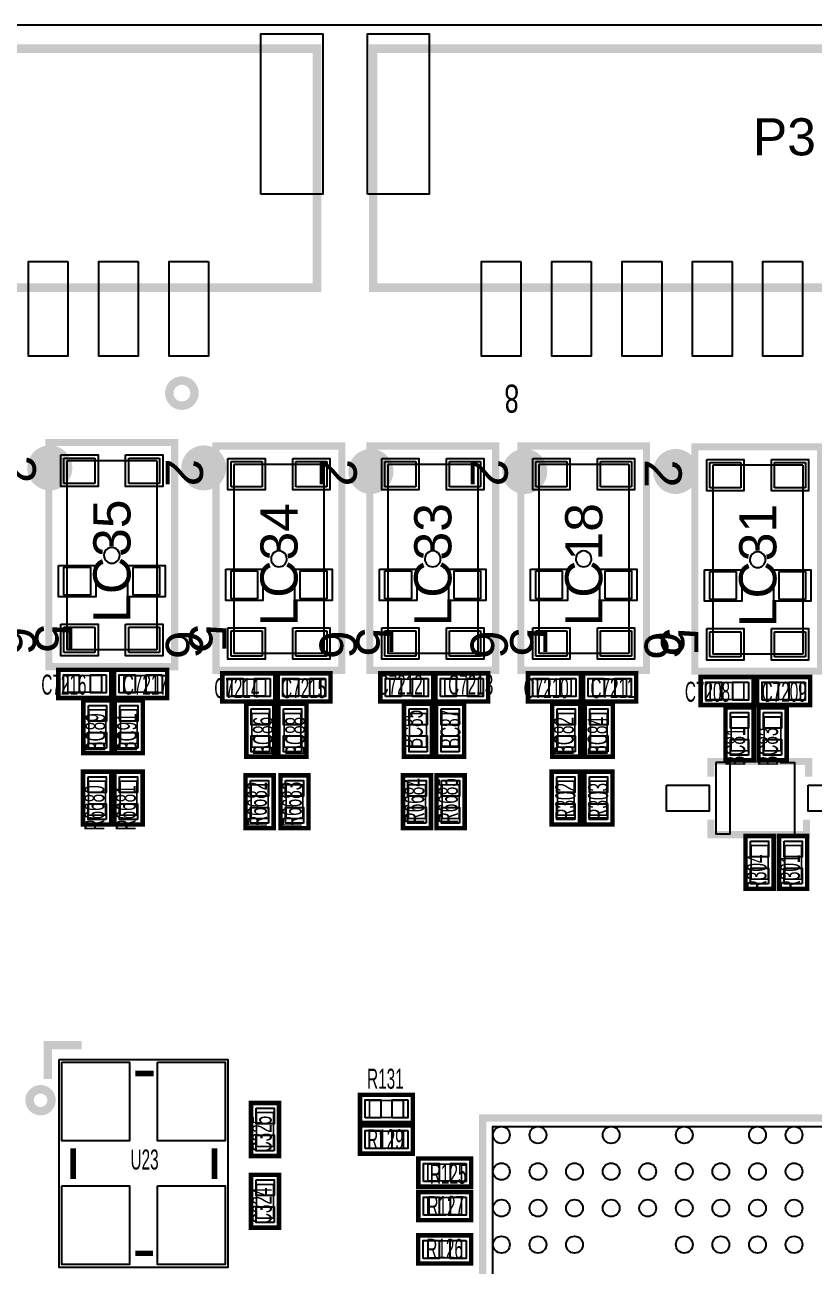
# Model space of a CAD drawing. Extents: x 0 to 73.5, y -0.1 to 42.
# Drawn here: x 32.27 to 46.29, y 19.92 to 42 of the extents above; entities that cross this region are included whole.
import ezdxf

# ---------------------------------------------------------------- set-up
doc = ezdxf.new("R2010")
doc.units = 0
for name, color, linetype in [('BG_OUTLINE', 7, 'CONTINUOUS'), ('PG_ASSEMBLY_TOP', 111, 'CONTINUOUS'), ('PG_SILKSCREEN_TOP', 254, 'CONTINUOUS'), ('PIN_TOP', 141, 'CONTINUOUS'), ('RD_SILKSCREEN_TOP', 230, 'CONTINUOUS')]:
    doc.layers.add(name, color=color, linetype=linetype)

msp = doc.modelspace()

# ---------------------------------------------------------------- linework, layer by layer
at = {"layer": 'BG_OUTLINE'}
msp.add_lwpolyline([(8.1534, 41.9989), (65.78854, 41.9989, -0.414214), (73.40854, 34.3789), (73.40854, 7.62, -0.414214), (65.78854, 0), (7.62, 0, -0.414214), (0, 7.62), (0, 34.3789, -0.414214), (7.62, 41.9989), (8.1534, 41.9989)], format="xyb", dxfattribs=at)
msp.add_lwpolyline([(8.1534, 41.9989), (65.78854, 41.9989, -0.414214), (73.40854, 34.3789), (73.40854, 7.62, -0.414214), (65.78854, 0), (7.62, 0, -0.414214), (0, 7.62), (0, 34.3789, -0.414214), (7.62, 41.9989)], format="xyb", close=True, dxfattribs=at)
msp.add_lwpolyline([(8.1534, 41.9989), (65.78854, 41.9989, -0.414214), (73.40854, 34.3789), (73.40854, 7.62, -0.414214), (65.78854, 0), (7.62, 0, -0.414214), (0, 7.62), (0, 34.3789, -0.414214), (7.62, 41.9989)], format="xyb", close=True, dxfattribs=at)
msp.add_lwpolyline([(8.1534, 41.9989), (65.78854, 41.9989, -0.414214), (73.40854, 34.3789), (73.40854, 7.62, -0.414214), (65.78854, 0), (7.62, 0, -0.414214), (0, 7.62), (0, 34.3789, -0.414214), (7.62, 41.9989)], format="xyb", close=True, dxfattribs=at)
at = {"layer": 'PG_ASSEMBLY_TOP'}
for points in [[(32.962571, 33.845246), (32.962571, 34.295334)], [(32.962571, 34.295334), (33.512481, 34.295334)], [(34.61258, 34.245347), (33.012685, 34.245347)], [(33.012685, 34.245347), (33.012685, 30.88513)], [(33.512481, 34.295334), (33.512481, 33.845246)], [(34.112683, 33.845246), (34.112683, 34.295334)], [(34.112683, 34.295334), (34.662593, 34.295334)], [(34.61258, 34.245347), (34.61258, 30.88513)], [(34.662593, 34.295334), (34.662593, 33.845246)], [(35.931831, 33.781746), (35.931831, 34.231834)], [(35.931831, 34.231834), (36.481741, 34.231834)], [(36.481741, 34.231834), (36.481741, 33.781746)], [(37.081943, 33.781746), (37.081943, 34.231834)], [(37.081943, 34.231834), (37.631853, 34.231834)], [(37.631853, 34.231834), (37.631853, 33.781746)], [(38.664871, 33.781746), (38.664871, 34.231834)], [(38.664871, 34.231834), (39.214781, 34.231834)], [(39.214781, 34.231834), (39.214781, 33.781746)], [(39.814983, 33.781746), (39.814983, 34.231834)], [(39.814983, 34.231834), (40.364893, 34.231834)], [(40.364893, 34.231834), (40.364893, 33.781746)], [(41.347111, 33.781746), (41.347111, 34.231834)], [(41.347111, 34.231834), (41.897021, 34.231834)], [(41.897021, 34.231834), (41.897021, 33.781746)], [(42.497223, 33.781746), (42.497223, 34.231834)], [(42.497223, 34.231834), (43.047133, 34.231834)], [(43.047133, 34.231834), (43.047133, 33.781746)], [(44.439205, 33.767522), (44.439205, 34.21761)], [(44.439205, 34.21761), (44.989115, 34.21761)], [(44.989115, 34.21761), (44.989115, 33.767522)], [(45.589317, 33.767522), (45.589317, 34.21761)], [(45.589317, 34.21761), (46.139227, 34.21761)], [(46.139227, 34.21761), (46.139227, 33.767522)], [(37.58184, 34.181847), (35.981945, 34.181847)], [(35.981945, 34.181847), (35.981945, 30.82163)], [(37.58184, 34.181847), (37.58184, 30.82163)], [(40.31488, 34.181847), (38.714985, 34.181847)], [(38.714985, 34.181847), (38.714985, 30.82163)], [(40.31488, 34.181847), (40.31488, 30.82163)], [(42.99712, 34.181847), (41.397225, 34.181847)], [(41.397225, 34.181847), (41.397225, 30.82163)], [(42.99712, 34.181847), (42.99712, 30.82163)], [(46.089214, 34.167623), (44.489319, 34.167623)], [(44.489319, 34.167623), (44.489319, 30.807406)], [(46.089214, 34.167623), (46.089214, 30.807406)], [(33.512481, 33.845246), (32.962571, 33.845246)], [(34.662593, 33.845246), (34.112683, 33.845246)], [(36.481741, 33.781746), (35.931831, 33.781746)], [(37.631853, 33.781746), (37.081943, 33.781746)], [(39.214781, 33.781746), (38.664871, 33.781746)], [(40.364893, 33.781746), (39.814983, 33.781746)], [(41.897021, 33.781746), (41.347111, 33.781746)], [(43.047133, 33.781746), (42.497223, 33.781746)], [(44.989115, 33.767522), (44.439205, 33.767522)], [(46.139227, 33.767522), (45.589317, 33.767522)], [(32.962571, 31.855131), (32.962571, 32.355231)], [(32.962571, 32.355231), (33.432471, 32.355231)], [(33.432471, 32.355231), (33.432471, 31.855131)], [(34.192489, 31.855131), (34.192489, 32.355231)], [(34.192489, 32.355231), (34.662593, 32.355231)], [(34.662593, 32.355231), (34.662593, 31.855131)], [(35.931831, 31.791631), (35.931831, 32.291731)], [(35.931831, 32.291731), (36.401731, 32.291731)], [(36.401731, 32.291731), (36.401731, 31.791631)], [(37.161749, 31.791631), (37.161749, 32.291731)], [(37.161749, 32.291731), (37.631853, 32.291731)], [(37.631853, 32.291731), (37.631853, 31.791631)], [(38.664871, 31.791631), (38.664871, 32.291731)], [(38.664871, 32.291731), (39.134771, 32.291731)], [(39.134771, 32.291731), (39.134771, 31.791631)], [(39.894789, 31.791631), (39.894789, 32.291731)], [(39.894789, 32.291731), (40.364893, 32.291731)], [(40.364893, 32.291731), (40.364893, 31.791631)], [(41.347111, 31.791631), (41.347111, 32.291731)], [(41.347111, 32.291731), (41.817011, 32.291731)], [(41.817011, 32.291731), (41.817011, 31.791631)], [(42.577029, 31.791631), (42.577029, 32.291731)], [(42.577029, 32.291731), (43.047133, 32.291731)], [(43.047133, 32.291731), (43.047133, 31.791631)], [(44.439205, 31.777407), (44.439205, 32.277507)], [(44.439205, 32.277507), (44.909105, 32.277507)], [(44.909105, 32.277507), (44.909105, 31.777407)], [(45.669124, 31.777407), (45.669124, 32.277507)], [(45.669124, 32.277507), (46.139227, 32.277507)], [(46.139227, 32.277507), (46.139227, 31.777407)], [(33.432471, 31.855131), (32.962571, 31.855131)], [(34.662593, 31.855131), (34.192489, 31.855131)], [(36.401731, 31.791631), (35.931831, 31.791631)], [(37.631853, 31.791631), (37.161749, 31.791631)], [(39.134771, 31.791631), (38.664871, 31.791631)], [(40.364893, 31.791631), (39.894789, 31.791631)], [(41.817011, 31.791631), (41.347111, 31.791631)], [(43.047133, 31.791631), (42.577029, 31.791631)], [(44.909105, 31.777407), (44.439205, 31.777407)], [(46.139227, 31.777407), (45.669124, 31.777407)], [(32.962571, 30.835143), (32.962571, 31.285129)], [(32.962571, 31.285129), (33.512481, 31.285129)], [(33.512481, 31.285129), (33.512481, 30.835143)], [(34.112683, 30.835143), (34.112683, 31.285129)], [(34.112683, 31.285129), (34.662593, 31.285129)], [(34.662593, 31.285129), (34.662593, 30.835143)], [(35.931831, 30.771643), (35.931831, 31.221629)], [(35.931831, 31.221629), (36.481741, 31.221629)], [(36.481741, 31.221629), (36.481741, 30.771643)], [(37.081943, 30.771643), (37.081943, 31.221629)], [(37.081943, 31.221629), (37.631853, 31.221629)], [(37.631853, 31.221629), (37.631853, 30.771643)], [(38.664871, 30.771643), (38.664871, 31.221629)], [(38.664871, 31.221629), (39.214781, 31.221629)], [(39.214781, 31.221629), (39.214781, 30.771643)], [(39.814983, 30.771643), (39.814983, 31.221629)], [(39.814983, 31.221629), (40.364893, 31.221629)], [(40.364893, 31.221629), (40.364893, 30.771643)], [(41.347111, 30.771643), (41.347111, 31.221629)], [(41.347111, 31.221629), (41.897021, 31.221629)], [(41.897021, 31.221629), (41.897021, 30.771643)], [(42.497223, 30.771643), (42.497223, 31.221629)], [(42.497223, 31.221629), (43.047133, 31.221629)], [(43.047133, 31.221629), (43.047133, 30.771643)], [(44.439205, 30.757419), (44.439205, 31.207405)], [(44.439205, 31.207405), (44.989115, 31.207405)], [(44.989115, 31.207405), (44.989115, 30.757419)], [(45.589317, 30.757419), (45.589317, 31.207405)], [(45.589317, 31.207405), (46.139227, 31.207405)], [(46.139227, 31.207405), (46.139227, 30.757419)], [(33.512481, 30.835143), (32.962571, 30.835143)], [(34.61258, 30.88513), (33.012685, 30.88513)], [(34.662593, 30.835143), (34.112683, 30.835143)], [(36.481741, 30.771643), (35.931831, 30.771643)], [(37.58184, 30.82163), (35.981945, 30.82163)], [(37.631853, 30.771643), (37.081943, 30.771643)], [(39.214781, 30.771643), (38.664871, 30.771643)], [(40.31488, 30.82163), (38.714985, 30.82163)], [(40.364893, 30.771643), (39.814983, 30.771643)], [(41.897021, 30.771643), (41.347111, 30.771643)], [(42.99712, 30.82163), (41.397225, 30.82163)], [(43.047133, 30.771643), (42.497223, 30.771643)], [(44.989115, 30.757419), (44.439205, 30.757419)], [(46.089214, 30.807406), (44.489319, 30.807406)], [(46.139227, 30.757419), (45.589317, 30.757419)]]:
    msp.add_lwpolyline(points, dxfattribs=at)
for points in [[(33.953145, 32.565213, 1.000039), (33.672018, 32.565213, 0.999961), (33.953145, 32.565213)], [(36.922405, 32.501713, 1.000039), (36.641278, 32.501713, 0.999961), (36.922405, 32.501713)], [(39.655445, 32.501713, 1.000039), (39.374318, 32.501713, 0.999961), (39.655445, 32.501713)], [(42.337685, 32.501713, 1.000039), (42.056558, 32.501713, 0.999961), (42.337685, 32.501713)], [(45.42978, 32.487489, 1.000039), (45.148652, 32.487489, 0.999961), (45.42978, 32.487489)]]:
    msp.add_lwpolyline(points, format="xyb", dxfattribs=at)
at = {"layer": 'PG_ASSEMBLY_TOP', "const_width": 0.029997}
for points in [[(33.632419, 30.429352), (33.032421, 30.429352), (33.032421, 30.129328), (33.632419, 30.129328), (33.632419, 30.429352)], [(34.025561, 30.129328), (34.625559, 30.129328), (34.625559, 30.429352), (34.025561, 30.429352), (34.025561, 30.129328)], [(36.545799, 30.365852), (35.945801, 30.365852), (35.945801, 30.065828), (36.545799, 30.065828), (36.545799, 30.365852)], [(36.928781, 30.065828), (37.528779, 30.065828), (37.528779, 30.365852), (36.928781, 30.365852), (36.928781, 30.065828)], [(39.355039, 30.365852), (38.755041, 30.365852), (38.755041, 30.065828), (39.355039, 30.065828), (39.355039, 30.365852)], [(39.730401, 30.065828), (40.330399, 30.065828), (40.330399, 30.365852), (39.730401, 30.365852), (39.730401, 30.065828)], [(41.976319, 30.365852), (41.376321, 30.365852), (41.376321, 30.065828), (41.976319, 30.065828), (41.976319, 30.365852)], [(42.359301, 30.065828), (42.959299, 30.065828), (42.959299, 30.365852), (42.359301, 30.365852), (42.359301, 30.065828)], [(45.044639, 30.302352), (44.444641, 30.302352), (44.444641, 30.002328), (45.044639, 30.002328), (45.044639, 30.302352)], [(45.450481, 30.002328), (46.050479, 30.002328), (46.050479, 30.302352), (45.450481, 30.302352), (45.450481, 30.002328)], [(33.705952, 29.217341), (33.705952, 29.817339), (33.405928, 29.817339), (33.405928, 29.217341), (33.705952, 29.217341)], [(34.264752, 29.217341), (34.264752, 29.817339), (33.964728, 29.817339), (33.964728, 29.217341), (34.264752, 29.217341)], [(36.601552, 29.153841), (36.601552, 29.753839), (36.301528, 29.753839), (36.301528, 29.153841), (36.601552, 29.153841)], [(37.173052, 29.153841), (37.173052, 29.753839), (36.873028, 29.753839), (36.873028, 29.153841), (37.173052, 29.153841)], [(39.403172, 29.153841), (39.403172, 29.753839), (39.103148, 29.753839), (39.103148, 29.153841), (39.403172, 29.153841)], [(39.974672, 29.153841), (39.974672, 29.753839), (39.674648, 29.753839), (39.674648, 29.153841), (39.974672, 29.153841)], [(42.037152, 29.153841), (42.037152, 29.753839), (41.737128, 29.753839), (41.737128, 29.153841), (42.037152, 29.153841)], [(42.616272, 29.153841), (42.616272, 29.753839), (42.316248, 29.753839), (42.316248, 29.153841), (42.616272, 29.153841)], [(45.118172, 29.090341), (45.118172, 29.690339), (44.818148, 29.690339), (44.818148, 29.090341), (45.118172, 29.090341)], [(45.702372, 29.090341), (45.702372, 29.690339), (45.402348, 29.690339), (45.402348, 29.090341), (45.702372, 29.090341)], [(33.400848, 28.547339), (33.400848, 27.947341), (33.700872, 27.947341), (33.700872, 28.547339), (33.400848, 28.547339)], [(33.959648, 28.547339), (33.959648, 27.947341), (34.259672, 27.947341), (34.259672, 28.547339), (33.959648, 28.547339)], [(36.288828, 28.483839), (36.288828, 27.883841), (36.588852, 27.883841), (36.588852, 28.483839), (36.288828, 28.483839)], [(36.908588, 28.483839), (36.908588, 27.883841), (37.208612, 27.883841), (37.208612, 28.483839), (36.908588, 28.483839)], [(39.085368, 28.483839), (39.085368, 27.883841), (39.385392, 27.883841), (39.385392, 28.483839), (39.085368, 28.483839)], [(39.682268, 28.483839), (39.682268, 27.883841), (39.982292, 27.883841), (39.982292, 28.483839), (39.682268, 28.483839)], [(41.729508, 28.547339), (41.729508, 27.947341), (42.029532, 27.947341), (42.029532, 28.547339), (41.729508, 28.547339)], [(42.308628, 28.547339), (42.308628, 27.947341), (42.608652, 27.947341), (42.608652, 28.547339), (42.308628, 28.547339)], [(45.173748, 27.404339), (45.173748, 26.804341), (45.473772, 26.804341), (45.473772, 27.404339), (45.173748, 27.404339)], [(45.768108, 27.404339), (45.768108, 26.804341), (46.068132, 26.804341), (46.068132, 27.404339), (45.768108, 27.404339)], [(38.392557, 22.570516), (38.992556, 22.570516), (38.992556, 22.870541), (38.392557, 22.870541), (38.392557, 22.570516)], [(36.384687, 22.654844), (36.384687, 22.054845), (36.684712, 22.054845), (36.684712, 22.654844), (36.384687, 22.654844)], [(38.392557, 22.025305), (38.992556, 22.025305), (38.992556, 22.32533), (38.392557, 22.32533), (38.392557, 22.025305)], [(39.428572, 21.439657), (40.028571, 21.439657), (40.028571, 21.739682), (39.428572, 21.739682), (39.428572, 21.439657)], [(36.684712, 20.779334), (36.684712, 21.379332), (36.384687, 21.379332), (36.384687, 20.779334), (36.684712, 20.779334)], [(39.428572, 20.843723), (40.028571, 20.843723), (40.028571, 21.143747), (39.428572, 21.143747), (39.428572, 20.843723)], [(39.426794, 20.072629), (40.026793, 20.072629), (40.026793, 20.372654), (39.426794, 20.372654), (39.426794, 20.072629)]]:
    msp.add_lwpolyline(points, dxfattribs=at)
at = {"layer": 'PG_ASSEMBLY_TOP'}
for points in [[(32.875601, 23.602747), (35.875798, 23.602747), (35.875798, 19.902932), (32.875601, 19.902932)], [(51.934847, 22.407931), (51.934847, 9.107932), (40.584653, 9.107932), (40.584653, 22.407931)]]:
    msp.add_lwpolyline(points, close=True, dxfattribs=at)
at = {"layer": 'PG_SILKSCREEN_TOP'}
for points, const_width in [([(37.457659, 41.57439), (24.157661, 41.57439), (24.157661, 37.324386), (37.457659, 37.324386), (37.457659, 41.57439)], 0.150012), ([(51.757859, 41.57439), (38.457861, 41.57439), (38.457861, 37.324386), (51.757859, 37.324386), (51.757859, 41.57439)], 0.150012), ([(32.69488, 34.01314), (32.69488, 30.58414), (34.93008, 30.58414), (34.93008, 34.57194), (32.69488, 34.57194), (32.69488, 34.01314)], 0.127), ([(35.66414, 33.94964), (35.66414, 30.52064), (37.89934, 30.52064), (37.89934, 34.50844), (35.66414, 34.50844), (35.66414, 33.94964)], 0.127), ([(38.39718, 33.94964), (38.39718, 30.52064), (40.63238, 30.52064), (40.63238, 34.50844), (38.39718, 34.50844), (38.39718, 33.94964)], 0.127), ([(41.07942, 33.94964), (41.07942, 30.52064), (43.31462, 30.52064), (43.31462, 34.50844), (41.07942, 34.50844), (41.07942, 33.94964)], 0.127), ([(44.171514, 33.935416), (44.171514, 30.506416), (46.406714, 30.506416), (46.406714, 34.494216), (44.171514, 34.494216), (44.171514, 33.935416)], 0.127), ([(32.862418, 30.029328), (33.802422, 30.029328), (33.802422, 30.529352), (32.862418, 30.529352), (32.862418, 30.029328), (33.142428, 30.029328)], 0.08001), ([(32.952411, 30.529352), (32.862418, 30.529352), (32.862418, 30.439335)], 0.08001), ([(33.802422, 30.439335), (33.802422, 30.529352), (33.712429, 30.529352)], 0.08001), ([(34.795562, 30.529352), (33.855558, 30.529352), (33.855558, 30.029328), (34.795562, 30.029328), (34.795562, 30.529352), (34.515552, 30.529352)], 0.08001), ([(33.945551, 30.529352), (33.855558, 30.529352), (33.855558, 30.439335)], 0.08001), ([(34.795562, 30.439335), (34.795562, 30.529352), (34.705569, 30.529352)], 0.08001), ([(35.775798, 29.965828), (36.715802, 29.965828), (36.715802, 30.465852), (35.775798, 30.465852), (35.775798, 29.965828), (36.055808, 29.965828)], 0.08001), ([(35.865791, 30.465852), (35.775798, 30.465852), (35.775798, 30.375835)], 0.08001), ([(36.715802, 30.375835), (36.715802, 30.465852), (36.625809, 30.465852)], 0.08001), ([(37.698782, 30.465852), (36.758778, 30.465852), (36.758778, 29.965828), (37.698782, 29.965828), (37.698782, 30.465852), (37.418772, 30.465852)], 0.08001), ([(36.848771, 30.465852), (36.758778, 30.465852), (36.758778, 30.375835)], 0.08001), ([(37.698782, 30.375835), (37.698782, 30.465852), (37.608789, 30.465852)], 0.08001), ([(38.585038, 29.965828), (39.525042, 29.965828), (39.525042, 30.465852), (38.585038, 30.465852), (38.585038, 29.965828), (38.865048, 29.965828)], 0.08001), ([(38.675031, 30.465852), (38.585038, 30.465852), (38.585038, 30.375835)], 0.08001), ([(39.525042, 30.375835), (39.525042, 30.465852), (39.435049, 30.465852)], 0.08001), ([(40.500402, 30.465852), (39.560398, 30.465852), (39.560398, 29.965828), (40.500402, 29.965828), (40.500402, 30.465852), (40.220392, 30.465852)], 0.08001), ([(39.650391, 30.465852), (39.560398, 30.465852), (39.560398, 30.375835)], 0.08001), ([(40.500402, 30.375835), (40.500402, 30.465852), (40.410409, 30.465852)], 0.08001), ([(41.206318, 29.965828), (42.146322, 29.965828), (42.146322, 30.465852), (41.206318, 30.465852), (41.206318, 29.965828), (41.486328, 29.965828)], 0.08001), ([(41.296311, 30.465852), (41.206318, 30.465852), (41.206318, 30.375835)], 0.08001), ([(42.146322, 30.375835), (42.146322, 30.465852), (42.056329, 30.465852)], 0.08001), ([(43.129302, 30.465852), (42.189298, 30.465852), (42.189298, 29.965828), (43.129302, 29.965828), (43.129302, 30.465852), (42.849292, 30.465852)], 0.08001), ([(42.279291, 30.465852), (42.189298, 30.465852), (42.189298, 30.375835)], 0.08001), ([(43.129302, 30.375835), (43.129302, 30.465852), (43.039309, 30.465852)], 0.08001), ([(44.274638, 29.902328), (45.214642, 29.902328), (45.214642, 30.402352), (44.274638, 30.402352), (44.274638, 29.902328), (44.554648, 29.902328)], 0.08001), ([(44.364631, 30.402352), (44.274638, 30.402352), (44.274638, 30.312335)], 0.08001), ([(45.214642, 30.312335), (45.214642, 30.402352), (45.124649, 30.402352)], 0.08001), ([(46.220482, 30.402352), (45.280478, 30.402352), (45.280478, 29.902328), (46.220482, 29.902328), (46.220482, 30.402352), (45.940472, 30.402352)], 0.08001), ([(45.370471, 30.402352), (45.280478, 30.402352), (45.280478, 30.312335)], 0.08001), ([(46.220482, 30.312335), (46.220482, 30.402352), (46.130489, 30.402352)], 0.08001), ([(32.862418, 30.119345), (32.862418, 30.029328), (32.952411, 30.029328)], 0.08001), ([(33.305928, 29.987342), (33.305928, 29.047338), (33.805952, 29.047338), (33.805952, 29.987342), (33.305928, 29.987342), (33.305928, 29.707332)], 0.08001), ([(33.395945, 29.987342), (33.305928, 29.987342), (33.305928, 29.897349)], 0.08001), ([(33.712429, 30.029328), (33.802422, 30.029328), (33.802422, 30.119345)], 0.08001), ([(33.805952, 29.897349), (33.805952, 29.987342), (33.715935, 29.987342)], 0.08001), ([(33.855558, 30.119345), (33.855558, 30.029328), (33.945551, 30.029328)], 0.08001), ([(33.864728, 29.987342), (33.864728, 29.047338), (34.364752, 29.047338), (34.364752, 29.987342), (33.864728, 29.987342), (33.864728, 29.707332)], 0.08001), ([(33.954745, 29.987342), (33.864728, 29.987342), (33.864728, 29.897349)], 0.08001), ([(34.364752, 29.897349), (34.364752, 29.987342), (34.274735, 29.987342)], 0.08001), ([(34.705569, 30.029328), (34.795562, 30.029328), (34.795562, 30.119345)], 0.08001), ([(35.775798, 30.055845), (35.775798, 29.965828), (35.865791, 29.965828)], 0.08001), ([(36.625809, 29.965828), (36.715802, 29.965828), (36.715802, 30.055845)], 0.08001), ([(36.758778, 30.055845), (36.758778, 29.965828), (36.848771, 29.965828)], 0.08001), ([(37.608789, 29.965828), (37.698782, 29.965828), (37.698782, 30.055845)], 0.08001), ([(38.585038, 30.055845), (38.585038, 29.965828), (38.675031, 29.965828)], 0.08001), ([(39.435049, 29.965828), (39.525042, 29.965828), (39.525042, 30.055845)], 0.08001), ([(39.560398, 30.055845), (39.560398, 29.965828), (39.650391, 29.965828)], 0.08001), ([(40.410409, 29.965828), (40.500402, 29.965828), (40.500402, 30.055845)], 0.08001), ([(41.206318, 30.055845), (41.206318, 29.965828), (41.296311, 29.965828)], 0.08001), ([(42.056329, 29.965828), (42.146322, 29.965828), (42.146322, 30.055845)], 0.08001), ([(42.189298, 30.055845), (42.189298, 29.965828), (42.279291, 29.965828)], 0.08001), ([(43.039309, 29.965828), (43.129302, 29.965828), (43.129302, 30.055845)], 0.08001), ([(44.274638, 29.992345), (44.274638, 29.902328), (44.364631, 29.902328)], 0.08001), ([(45.124649, 29.902328), (45.214642, 29.902328), (45.214642, 29.992345)], 0.08001), ([(45.280478, 29.992345), (45.280478, 29.902328), (45.370471, 29.902328)], 0.08001), ([(46.130489, 29.902328), (46.220482, 29.902328), (46.220482, 29.992345)], 0.08001), ([(36.201528, 29.923842), (36.201528, 28.983838), (36.701552, 28.983838), (36.701552, 29.923842), (36.201528, 29.923842), (36.201528, 29.643832)], 0.08001), ([(36.291545, 29.923842), (36.201528, 29.923842), (36.201528, 29.833849)], 0.08001), ([(36.701552, 29.833849), (36.701552, 29.923842), (36.611535, 29.923842)], 0.08001), ([(36.773028, 29.923842), (36.773028, 28.983838), (37.273052, 28.983838), (37.273052, 29.923842), (36.773028, 29.923842), (36.773028, 29.643832)], 0.08001), ([(36.863045, 29.923842), (36.773028, 29.923842), (36.773028, 29.833849)], 0.08001), ([(37.273052, 29.833849), (37.273052, 29.923842), (37.183035, 29.923842)], 0.08001), ([(39.003148, 29.923842), (39.003148, 28.983838), (39.503172, 28.983838), (39.503172, 29.923842), (39.003148, 29.923842), (39.003148, 29.643832)], 0.08001), ([(39.093165, 29.923842), (39.003148, 29.923842), (39.003148, 29.833849)], 0.08001), ([(39.503172, 29.833849), (39.503172, 29.923842), (39.413155, 29.923842)], 0.08001), ([(39.574648, 29.923842), (39.574648, 28.983838), (40.074672, 28.983838), (40.074672, 29.923842), (39.574648, 29.923842), (39.574648, 29.643832)], 0.08001), ([(39.664665, 29.923842), (39.574648, 29.923842), (39.574648, 29.833849)], 0.08001), ([(40.074672, 29.833849), (40.074672, 29.923842), (39.984655, 29.923842)], 0.08001), ([(41.637128, 29.923842), (41.637128, 28.983838), (42.137152, 28.983838), (42.137152, 29.923842), (41.637128, 29.923842), (41.637128, 29.643832)], 0.08001), ([(41.727145, 29.923842), (41.637128, 29.923842), (41.637128, 29.833849)], 0.08001), ([(42.137152, 29.833849), (42.137152, 29.923842), (42.047135, 29.923842)], 0.08001), ([(42.216248, 29.923842), (42.216248, 28.983838), (42.716272, 28.983838), (42.716272, 29.923842), (42.216248, 29.923842), (42.216248, 29.643832)], 0.08001), ([(42.306265, 29.923842), (42.216248, 29.923842), (42.216248, 29.833849)], 0.08001), ([(42.716272, 29.833849), (42.716272, 29.923842), (42.626255, 29.923842)], 0.08001), ([(44.718148, 29.860342), (44.718148, 28.920338), (45.218172, 28.920338), (45.218172, 29.860342), (44.718148, 29.860342), (44.718148, 29.580332)], 0.08001), ([(44.808165, 29.860342), (44.718148, 29.860342), (44.718148, 29.770349)], 0.08001), ([(45.218172, 29.770349), (45.218172, 29.860342), (45.128155, 29.860342)], 0.08001), ([(45.302348, 29.860342), (45.302348, 28.920338), (45.802372, 28.920338), (45.802372, 29.860342), (45.302348, 29.860342), (45.302348, 29.580332)], 0.08001), ([(45.392365, 29.860342), (45.302348, 29.860342), (45.302348, 29.770349)], 0.08001), ([(45.802372, 29.770349), (45.802372, 29.860342), (45.712355, 29.860342)], 0.08001), ([(33.305928, 29.137331), (33.305928, 29.047338), (33.395945, 29.047338)], 0.08001), ([(33.715935, 29.047338), (33.805952, 29.047338), (33.805952, 29.137331)], 0.08001), ([(33.864728, 29.137331), (33.864728, 29.047338), (33.954745, 29.047338)], 0.08001), ([(34.274735, 29.047338), (34.364752, 29.047338), (34.364752, 29.137331)], 0.08001), ([(36.201528, 29.073831), (36.201528, 28.983838), (36.291545, 28.983838)], 0.08001), ([(36.611535, 28.983838), (36.701552, 28.983838), (36.701552, 29.073831)], 0.08001), ([(36.773028, 29.073831), (36.773028, 28.983838), (36.863045, 28.983838)], 0.08001), ([(37.183035, 28.983838), (37.273052, 28.983838), (37.273052, 29.073831)], 0.08001), ([(39.003148, 29.073831), (39.003148, 28.983838), (39.093165, 28.983838)], 0.08001), ([(39.413155, 28.983838), (39.503172, 28.983838), (39.503172, 29.073831)], 0.08001), ([(39.574648, 29.073831), (39.574648, 28.983838), (39.664665, 28.983838)], 0.08001), ([(39.984655, 28.983838), (40.074672, 28.983838), (40.074672, 29.073831)], 0.08001), ([(41.637128, 29.073831), (41.637128, 28.983838), (41.727145, 28.983838)], 0.08001), ([(42.047135, 28.983838), (42.137152, 28.983838), (42.137152, 29.073831)], 0.08001), ([(42.216248, 29.073831), (42.216248, 28.983838), (42.306265, 28.983838)], 0.08001), ([(42.626255, 28.983838), (42.716272, 28.983838), (42.716272, 29.073831)], 0.08001), ([(44.456071, 28.62834), (44.456071, 28.897351), (46.19498, 28.897351), (46.19498, 28.62834)], 0.127), ([(44.718148, 29.010331), (44.718148, 28.920338), (44.808165, 28.920338)], 0.08001), ([(45.128155, 28.920338), (45.218172, 28.920338), (45.218172, 29.010331)], 0.08001), ([(45.302348, 29.010331), (45.302348, 28.920338), (45.392365, 28.920338)], 0.08001), ([(45.712355, 28.920338), (45.802372, 28.920338), (45.802372, 29.010331)], 0.08001), ([(33.800872, 27.777338), (33.800872, 28.717342), (33.300848, 28.717342), (33.300848, 27.777338), (33.800872, 27.777338), (33.800872, 28.057348)], 0.08001), ([(33.390865, 28.717342), (33.300848, 28.717342), (33.300848, 28.627349)], 0.08001), ([(33.800872, 28.627349), (33.800872, 28.717342), (33.710855, 28.717342)], 0.08001), ([(34.359672, 27.777338), (34.359672, 28.717342), (33.859648, 28.717342), (33.859648, 27.777338), (34.359672, 27.777338), (34.359672, 28.057348)], 0.08001), ([(33.949665, 28.717342), (33.859648, 28.717342), (33.859648, 28.627349)], 0.08001), ([(34.359672, 28.627349), (34.359672, 28.717342), (34.269655, 28.717342)], 0.08001), ([(42.129532, 27.777338), (42.129532, 28.717342), (41.629508, 28.717342), (41.629508, 27.777338), (42.129532, 27.777338), (42.129532, 28.057348)], 0.08001), ([(41.719525, 28.717342), (41.629508, 28.717342), (41.629508, 28.627349)], 0.08001), ([(42.129532, 28.627349), (42.129532, 28.717342), (42.039515, 28.717342)], 0.08001), ([(42.708652, 27.777338), (42.708652, 28.717342), (42.208628, 28.717342), (42.208628, 27.777338), (42.708652, 27.777338), (42.708652, 28.057348)], 0.08001), ([(42.298645, 28.717342), (42.208628, 28.717342), (42.208628, 28.627349)], 0.08001), ([(42.708652, 28.627349), (42.708652, 28.717342), (42.618635, 28.717342)], 0.08001), ([(36.688852, 27.713838), (36.688852, 28.653842), (36.188828, 28.653842), (36.188828, 27.713838), (36.688852, 27.713838), (36.688852, 27.993848)], 0.08001), ([(36.278845, 28.653842), (36.188828, 28.653842), (36.188828, 28.563849)], 0.08001), ([(36.688852, 28.563849), (36.688852, 28.653842), (36.598835, 28.653842)], 0.08001), ([(37.308612, 27.713838), (37.308612, 28.653842), (36.808588, 28.653842), (36.808588, 27.713838), (37.308612, 27.713838), (37.308612, 27.993848)], 0.08001), ([(36.898605, 28.653842), (36.808588, 28.653842), (36.808588, 28.563849)], 0.08001), ([(37.308612, 28.563849), (37.308612, 28.653842), (37.218595, 28.653842)], 0.08001), ([(39.485392, 27.713838), (39.485392, 28.653842), (38.985368, 28.653842), (38.985368, 27.713838), (39.485392, 27.713838), (39.485392, 27.993848)], 0.08001), ([(39.075385, 28.653842), (38.985368, 28.653842), (38.985368, 28.563849)], 0.08001), ([(39.485392, 28.563849), (39.485392, 28.653842), (39.395375, 28.653842)], 0.08001), ([(40.082292, 27.713838), (40.082292, 28.653842), (39.582268, 28.653842), (39.582268, 27.713838), (40.082292, 27.713838), (40.082292, 27.993848)], 0.08001), ([(39.672285, 28.653842), (39.582268, 28.653842), (39.582268, 28.563849)], 0.08001), ([(40.082292, 28.563849), (40.082292, 28.653842), (39.992275, 28.653842)], 0.08001), ([(33.300848, 27.867331), (33.300848, 27.777338), (33.390865, 27.777338)], 0.08001), ([(33.710855, 27.777338), (33.800872, 27.777338), (33.800872, 27.867331)], 0.08001), ([(33.859648, 27.867331), (33.859648, 27.777338), (33.949665, 27.777338)], 0.08001), ([(34.269655, 27.777338), (34.359672, 27.777338), (34.359672, 27.867331)], 0.08001), ([(36.188828, 27.803831), (36.188828, 27.713838), (36.278845, 27.713838)], 0.08001), ([(36.598835, 27.713838), (36.688852, 27.713838), (36.688852, 27.803831)], 0.08001), ([(36.808588, 27.803831), (36.808588, 27.713838), (36.898605, 27.713838)], 0.08001), ([(37.218595, 27.713838), (37.308612, 27.713838), (37.308612, 27.803831)], 0.08001), ([(38.985368, 27.803831), (38.985368, 27.713838), (39.075385, 27.713838)], 0.08001), ([(39.395375, 27.713838), (39.485392, 27.713838), (39.485392, 27.803831)], 0.08001), ([(39.582268, 27.803831), (39.582268, 27.713838), (39.672285, 27.713838)], 0.08001), ([(39.992275, 27.713838), (40.082292, 27.713838), (40.082292, 27.803831)], 0.08001), ([(41.629508, 27.867331), (41.629508, 27.777338), (41.719525, 27.777338)], 0.08001), ([(42.039515, 27.777338), (42.129532, 27.777338), (42.129532, 27.867331)], 0.08001), ([(42.208628, 27.867331), (42.208628, 27.777338), (42.298645, 27.777338)], 0.08001), ([(42.618635, 27.777338), (42.708652, 27.777338), (42.708652, 27.867331)], 0.08001), ([(44.456071, 27.86634), (44.456071, 27.597329), (46.155889, 27.597329), (46.155889, 27.86634)], 0.127), ([(45.573772, 26.634338), (45.573772, 27.574342), (45.073748, 27.574342), (45.073748, 26.634338), (45.573772, 26.634338), (45.573772, 26.914348)], 0.08001), ([(45.163765, 27.574342), (45.073748, 27.574342), (45.073748, 27.484349)], 0.08001), ([(45.573772, 27.484349), (45.573772, 27.574342), (45.483755, 27.574342)], 0.08001), ([(46.168132, 26.634338), (46.168132, 27.574342), (45.668108, 27.574342), (45.668108, 26.634338), (46.168132, 26.634338), (46.168132, 26.914348)], 0.08001), ([(45.758125, 27.574342), (45.668108, 27.574342), (45.668108, 27.484349)], 0.08001), ([(46.168132, 27.484349), (46.168132, 27.574342), (46.078115, 27.574342)], 0.08001), ([(45.073748, 26.724331), (45.073748, 26.634338), (45.163765, 26.634338)], 0.08001), ([(45.483755, 26.634338), (45.573772, 26.634338), (45.573772, 26.724331)], 0.08001), ([(45.668108, 26.724331), (45.668108, 26.634338), (45.758125, 26.634338)], 0.08001), ([(46.078115, 26.634338), (46.168132, 26.634338), (46.168132, 26.724331)], 0.08001), ([(33.275702, 23.852835), (32.675703, 23.852835), (32.675703, 23.252836)], 0.150012), ([(34.233206, 23.352735), (34.558097, 23.352735)], 0.100101), ([(39.162558, 22.970541), (38.222555, 22.970541), (38.222555, 22.470516), (39.162558, 22.470516), (39.162558, 22.970541), (38.882549, 22.970541)], 0.08001), ([(38.312547, 22.970541), (38.222555, 22.970541), (38.222555, 22.880523)], 0.08001), ([(39.162558, 22.880523), (39.162558, 22.970541), (39.072566, 22.970541)], 0.08001), ([(36.784712, 21.884843), (36.784712, 22.824846), (36.284687, 22.824846), (36.284687, 21.884843), (36.784712, 21.884843), (36.784712, 22.164853)], 0.08001), ([(36.374705, 22.824846), (36.284687, 22.824846), (36.284687, 22.734854)], 0.08001), ([(36.784712, 22.734854), (36.784712, 22.824846), (36.694694, 22.824846)], 0.08001), ([(38.222555, 22.560534), (38.222555, 22.470516), (38.312547, 22.470516)], 0.08001), ([(39.072566, 22.470516), (39.162558, 22.470516), (39.162558, 22.560534)], 0.08001), ([(52.10175, 22.560051), (40.401748, 22.560051), (40.401748, 8.95985), (52.10175, 8.95985), (52.10175, 22.560051)], 0.127), ([(39.162558, 22.42533), (38.222555, 22.42533), (38.222555, 21.925305), (39.162558, 21.925305), (39.162558, 22.42533), (38.882549, 22.42533)], 0.08001), ([(38.312547, 22.42533), (38.222555, 22.42533), (38.222555, 22.335312)], 0.08001), ([(39.162558, 22.335312), (39.162558, 22.42533), (39.072566, 22.42533)], 0.08001), ([(33.125791, 21.473744), (33.125791, 22.018752)], 0.100101), ([(35.638791, 21.473744), (35.638791, 22.018752)], 0.100101), ([(36.284687, 21.974835), (36.284687, 21.884843), (36.374705, 21.884843)], 0.08001), ([(36.694694, 21.884843), (36.784712, 21.884843), (36.784712, 21.974835)], 0.08001), ([(38.222555, 22.015323), (38.222555, 21.925305), (38.312547, 21.925305)], 0.08001), ([(39.072566, 21.925305), (39.162558, 21.925305), (39.162558, 22.015323)], 0.08001), ([(40.198573, 21.839682), (39.25857, 21.839682), (39.25857, 21.339658), (40.198573, 21.339658), (40.198573, 21.839682), (39.918564, 21.839682)], 0.08001), ([(39.348562, 21.839682), (39.25857, 21.839682), (39.25857, 21.749664)], 0.08001), ([(40.198573, 21.749664), (40.198573, 21.839682), (40.108581, 21.839682)], 0.08001), ([(36.284687, 21.549335), (36.284687, 20.609331), (36.784712, 20.609331), (36.784712, 21.549335), (36.284687, 21.549335), (36.284687, 21.269325)], 0.08001), ([(36.374705, 21.549335), (36.284687, 21.549335), (36.284687, 21.459342)], 0.08001), ([(36.784712, 21.459342), (36.784712, 21.549335), (36.694694, 21.549335)], 0.08001), ([(39.25857, 21.429675), (39.25857, 21.339658), (39.348562, 21.339658)], 0.08001), ([(40.108581, 21.339658), (40.198573, 21.339658), (40.198573, 21.429675)], 0.08001), ([(40.198573, 21.243747), (39.25857, 21.243747), (39.25857, 20.743723), (40.198573, 20.743723), (40.198573, 21.243747), (39.918564, 21.243747)], 0.08001), ([(39.348562, 21.243747), (39.25857, 21.243747), (39.25857, 21.15373)], 0.08001), ([(40.198573, 21.15373), (40.198573, 21.243747), (40.108581, 21.243747)], 0.08001), ([(39.25857, 20.83374), (39.25857, 20.743723), (39.348562, 20.743723)], 0.08001), ([(40.108581, 20.743723), (40.198573, 20.743723), (40.198573, 20.83374)], 0.08001), ([(36.284687, 20.699324), (36.284687, 20.609331), (36.374705, 20.609331)], 0.08001), ([(36.694694, 20.609331), (36.784712, 20.609331), (36.784712, 20.699324)], 0.08001), ([(40.196795, 20.472654), (39.256792, 20.472654), (39.256792, 19.97263), (40.196795, 19.97263), (40.196795, 20.472654), (39.916786, 20.472654)], 0.08001), ([(39.346784, 20.472654), (39.256792, 20.472654), (39.256792, 20.382636)], 0.08001), ([(40.196795, 20.382636), (40.196795, 20.472654), (40.106803, 20.472654)], 0.08001), ([(34.546896, 20.152944), (34.229091, 20.152944)], 0.100101), ([(39.256792, 20.062647), (39.256792, 19.97263), (39.346784, 19.97263)], 0.08001), ([(40.106803, 19.97263), (40.196795, 19.97263), (40.196795, 20.062647)], 0.08001)]:
    msp.add_lwpolyline(points, dxfattribs=dict(at, const_width=const_width))
for points, const_width in [([(35.281159, 35.449383, 0.999987), (34.83417, 35.449383, 1.000013), (35.281159, 35.449383)], 0.150089), ([(32.911085, 34.12015, 1.000013), (32.511111, 34.120125, 0.999987), (32.911085, 34.12015)], 0.399999), ([(35.646665, 34.12015, 1.000013), (35.246691, 34.120125, 0.999987), (35.646665, 34.12015)], 0.399999), ([(38.615925, 34.05665, 1.000013), (38.215951, 34.056625, 0.999987), (38.615925, 34.05665)], 0.399999), ([(41.348965, 34.05665, 1.000013), (40.948991, 34.056625, 0.999987), (41.348965, 34.05665)], 0.399999), ([(44.031205, 34.05665, 1.000013), (43.631231, 34.056625, 0.999987), (44.031205, 34.05665)], 0.399999), ([(32.740727, 22.875519, 1), (32.351548, 22.875519, 1), (32.740727, 22.875519)], 0.150089)]:
    msp.add_lwpolyline(points, format="xyb", dxfattribs=dict(at, const_width=const_width))
msp.add_lwpolyline([(44.54398, 28.88234), (44.54398, 27.61234), (44.79798, 27.61234), (44.79798, 28.88234)], close=True, dxfattribs=at)
msp.add_lwpolyline([(45.68698, 28.88234), (45.94098, 28.88234), (45.94098, 27.61234)], dxfattribs=at)
at = {"layer": 'PIN_TOP'}
for points in [[(36.46264, 38.989356), (36.46264, 41.839363), (37.562638, 41.839363), (37.562638, 38.989356)], [(38.352857, 38.989356), (38.352857, 41.839363), (39.452855, 41.839363), (39.452855, 38.989356)], [(33.032662, 37.789383), (33.032662, 36.109377), (32.332663, 36.109377), (32.332663, 37.789383)], [(34.282647, 37.789383), (34.282647, 36.109377), (33.582648, 36.109377), (33.582648, 37.789383)], [(35.532657, 37.789383), (35.532657, 36.109377), (34.832658, 36.109377), (34.832658, 37.789383)], [(41.082862, 37.789383), (41.082862, 36.109377), (40.382863, 36.109377), (40.382863, 37.789383)], [(42.332872, 37.789383), (42.332872, 36.109377), (41.632873, 36.109377), (41.632873, 37.789383)], [(43.582857, 37.789383), (43.582857, 36.109377), (42.882858, 36.109377), (42.882858, 37.789383)], [(44.832867, 37.789383), (44.832867, 36.109377), (44.132868, 36.109377), (44.132868, 37.789383)], [(46.082852, 37.789383), (46.082852, 36.109377), (45.382853, 36.109377), (45.382853, 37.789383)], [(32.907478, 34.349741), (33.567878, 34.349741), (33.567878, 33.790941), (32.907478, 33.790941)], [(34.057387, 34.349741), (34.717787, 34.349741), (34.717787, 33.790941), (34.057387, 33.790941)], [(35.876738, 34.286241), (36.537138, 34.286241), (36.537138, 33.727441), (35.876738, 33.727441)], [(37.026647, 34.286241), (37.687047, 34.286241), (37.687047, 33.727441), (37.026647, 33.727441)], [(38.609778, 34.286241), (39.270178, 34.286241), (39.270178, 33.727441), (38.609778, 33.727441)], [(39.759687, 34.286241), (40.420087, 34.286241), (40.420087, 33.727441), (39.759687, 33.727441)], [(41.292018, 34.286241), (41.952418, 34.286241), (41.952418, 33.727441), (41.292018, 33.727441)], [(42.441927, 34.286241), (43.102327, 34.286241), (43.102327, 33.727441), (42.441927, 33.727441)], [(44.384112, 34.272017), (45.044512, 34.272017), (45.044512, 33.713217), (44.384112, 33.713217)], [(45.534021, 34.272017), (46.194421, 34.272017), (46.194421, 33.713217), (45.534021, 33.713217)], [(32.867371, 32.384543), (33.527771, 32.384543), (33.527771, 31.825743), (32.867371, 31.825743)], [(34.097468, 32.384543), (34.757868, 32.384543), (34.757868, 31.825743), (34.097468, 31.825743)], [(35.836631, 32.321043), (36.497031, 32.321043), (36.497031, 31.762243), (35.836631, 31.762243)], [(37.066728, 32.321043), (37.727128, 32.321043), (37.727128, 31.762243), (37.066728, 31.762243)], [(38.569671, 32.321043), (39.230071, 32.321043), (39.230071, 31.762243), (38.569671, 31.762243)], [(39.799768, 32.321043), (40.460168, 32.321043), (40.460168, 31.762243), (39.799768, 31.762243)], [(41.251911, 32.321043), (41.912311, 32.321043), (41.912311, 31.762243), (41.251911, 31.762243)], [(42.482008, 32.321043), (43.142408, 32.321043), (43.142408, 31.762243), (42.482008, 31.762243)], [(44.344006, 32.306819), (45.004406, 32.306819), (45.004406, 31.748019), (44.344006, 31.748019)], [(45.574102, 32.306819), (46.234502, 32.306819), (46.234502, 31.748019), (45.574102, 31.748019)], [(32.907478, 31.339536), (33.567878, 31.339536), (33.567878, 30.780736), (32.907478, 30.780736)], [(34.057387, 31.339536), (34.717787, 31.339536), (34.717787, 30.780736), (34.057387, 30.780736)], [(35.876738, 31.276036), (36.537138, 31.276036), (36.537138, 30.717236), (35.876738, 30.717236)], [(37.026647, 31.276036), (37.687047, 31.276036), (37.687047, 30.717236), (37.026647, 30.717236)], [(38.609778, 31.276036), (39.270178, 31.276036), (39.270178, 30.717236), (38.609778, 30.717236)], [(39.759687, 31.276036), (40.420087, 31.276036), (40.420087, 30.717236), (39.759687, 30.717236)], [(41.292018, 31.276036), (41.952418, 31.276036), (41.952418, 30.717236), (41.292018, 30.717236)], [(42.441927, 31.276036), (43.102327, 31.276036), (43.102327, 30.717236), (42.441927, 30.717236)], [(44.384112, 31.261812), (45.044512, 31.261812), (45.044512, 30.703012), (44.384112, 30.703012)], [(45.534021, 31.261812), (46.194421, 31.261812), (46.194421, 30.703012), (45.534021, 30.703012)], [(32.952411, 30.119345), (32.952411, 30.439335), (33.23242, 30.439335), (33.23242, 30.119345)], [(33.712429, 30.439335), (33.712429, 30.119345), (33.43242, 30.119345), (33.43242, 30.439335)], [(33.945551, 30.119345), (33.945551, 30.439335), (34.22556, 30.439335), (34.22556, 30.119345)], [(34.705569, 30.439335), (34.705569, 30.119345), (34.42556, 30.119345), (34.42556, 30.439335)], [(35.865791, 30.055845), (35.865791, 30.375835), (36.1458, 30.375835), (36.1458, 30.055845)], [(36.625809, 30.375835), (36.625809, 30.055845), (36.3458, 30.055845), (36.3458, 30.375835)], [(36.848771, 30.055845), (36.848771, 30.375835), (37.12878, 30.375835), (37.12878, 30.055845)], [(37.608789, 30.375835), (37.608789, 30.055845), (37.32878, 30.055845), (37.32878, 30.375835)], [(38.675031, 30.055845), (38.675031, 30.375835), (38.95504, 30.375835), (38.95504, 30.055845)], [(39.435049, 30.375835), (39.435049, 30.055845), (39.15504, 30.055845), (39.15504, 30.375835)], [(39.650391, 30.055845), (39.650391, 30.375835), (39.9304, 30.375835), (39.9304, 30.055845)], [(40.410409, 30.375835), (40.410409, 30.055845), (40.1304, 30.055845), (40.1304, 30.375835)], [(41.296311, 30.055845), (41.296311, 30.375835), (41.57632, 30.375835), (41.57632, 30.055845)], [(42.056329, 30.375835), (42.056329, 30.055845), (41.77632, 30.055845), (41.77632, 30.375835)], [(42.279291, 30.055845), (42.279291, 30.375835), (42.5593, 30.375835), (42.5593, 30.055845)], [(43.039309, 30.375835), (43.039309, 30.055845), (42.7593, 30.055845), (42.7593, 30.375835)], [(44.364631, 29.992345), (44.364631, 30.312335), (44.64464, 30.312335), (44.64464, 29.992345)], [(45.124649, 30.312335), (45.124649, 29.992345), (44.84464, 29.992345), (44.84464, 30.312335)], [(45.370471, 29.992345), (45.370471, 30.312335), (45.65048, 30.312335), (45.65048, 29.992345)], [(46.130489, 30.312335), (46.130489, 29.992345), (45.85048, 29.992345), (45.85048, 30.312335)], [(33.395945, 29.897349), (33.715935, 29.897349), (33.715935, 29.61734), (33.395945, 29.61734)], [(33.954745, 29.897349), (34.274735, 29.897349), (34.274735, 29.61734), (33.954745, 29.61734)], [(36.291545, 29.833849), (36.611535, 29.833849), (36.611535, 29.55384), (36.291545, 29.55384)], [(36.863045, 29.833849), (37.183035, 29.833849), (37.183035, 29.55384), (36.863045, 29.55384)], [(39.093165, 29.833849), (39.413155, 29.833849), (39.413155, 29.55384), (39.093165, 29.55384)], [(39.664665, 29.833849), (39.984655, 29.833849), (39.984655, 29.55384), (39.664665, 29.55384)], [(41.727145, 29.833849), (42.047135, 29.833849), (42.047135, 29.55384), (41.727145, 29.55384)], [(42.306265, 29.833849), (42.626255, 29.833849), (42.626255, 29.55384), (42.306265, 29.55384)], [(44.808165, 29.770349), (45.128155, 29.770349), (45.128155, 29.49034), (44.808165, 29.49034)], [(45.392365, 29.770349), (45.712355, 29.770349), (45.712355, 29.49034), (45.392365, 29.49034)], [(33.715935, 29.137331), (33.395945, 29.137331), (33.395945, 29.41734), (33.715935, 29.41734)], [(34.274735, 29.137331), (33.954745, 29.137331), (33.954745, 29.41734), (34.274735, 29.41734)], [(36.611535, 29.073831), (36.291545, 29.073831), (36.291545, 29.35384), (36.611535, 29.35384)], [(37.183035, 29.073831), (36.863045, 29.073831), (36.863045, 29.35384), (37.183035, 29.35384)], [(39.413155, 29.073831), (39.093165, 29.073831), (39.093165, 29.35384), (39.413155, 29.35384)], [(39.984655, 29.073831), (39.664665, 29.073831), (39.664665, 29.35384), (39.984655, 29.35384)], [(42.047135, 29.073831), (41.727145, 29.073831), (41.727145, 29.35384), (42.047135, 29.35384)], [(42.626255, 29.073831), (42.306265, 29.073831), (42.306265, 29.35384), (42.626255, 29.35384)], [(45.128155, 29.010331), (44.808165, 29.010331), (44.808165, 29.29034), (45.128155, 29.29034)], [(45.712355, 29.010331), (45.392365, 29.010331), (45.392365, 29.29034), (45.712355, 29.29034)], [(33.390865, 28.627349), (33.710855, 28.627349), (33.710855, 28.34734), (33.390865, 28.34734)], [(33.949665, 28.627349), (34.269655, 28.627349), (34.269655, 28.34734), (33.949665, 28.34734)], [(36.278845, 28.563849), (36.598835, 28.563849), (36.598835, 28.28384), (36.278845, 28.28384)], [(36.898605, 28.563849), (37.218595, 28.563849), (37.218595, 28.28384), (36.898605, 28.28384)], [(39.075385, 28.563849), (39.395375, 28.563849), (39.395375, 28.28384), (39.075385, 28.28384)], [(39.672285, 28.563849), (39.992275, 28.563849), (39.992275, 28.28384), (39.672285, 28.28384)], [(41.719525, 28.627349), (42.039515, 28.627349), (42.039515, 28.34734), (41.719525, 28.34734)], [(42.298645, 28.627349), (42.618635, 28.627349), (42.618635, 28.34734), (42.298645, 28.34734)], [(43.665889, 28.477337), (44.425883, 28.477337), (44.425883, 28.017343), (43.665889, 28.017343)], [(46.186077, 28.477337), (46.946071, 28.477337), (46.946071, 28.017343), (46.186077, 28.017343)], [(33.710855, 27.867331), (33.390865, 27.867331), (33.390865, 28.14734), (33.710855, 28.14734)], [(34.269655, 27.867331), (33.949665, 27.867331), (33.949665, 28.14734), (34.269655, 28.14734)], [(36.598835, 27.803831), (36.278845, 27.803831), (36.278845, 28.08384), (36.598835, 28.08384)], [(37.218595, 27.803831), (36.898605, 27.803831), (36.898605, 28.08384), (37.218595, 28.08384)], [(39.395375, 27.803831), (39.075385, 27.803831), (39.075385, 28.08384), (39.395375, 28.08384)], [(39.992275, 27.803831), (39.672285, 27.803831), (39.672285, 28.08384), (39.992275, 28.08384)], [(42.039515, 27.867331), (41.719525, 27.867331), (41.719525, 28.14734), (42.039515, 28.14734)], [(42.618635, 27.867331), (42.298645, 27.867331), (42.298645, 28.14734), (42.618635, 28.14734)], [(45.163765, 27.484349), (45.483755, 27.484349), (45.483755, 27.20434), (45.163765, 27.20434)], [(45.758125, 27.484349), (46.078115, 27.484349), (46.078115, 27.20434), (45.758125, 27.20434)], [(45.483755, 26.724331), (45.163765, 26.724331), (45.163765, 27.00434), (45.483755, 27.00434)], [(46.078115, 26.724331), (45.758125, 26.724331), (45.758125, 27.00434), (46.078115, 27.00434)], [(32.925842, 23.552937), (34.125738, 23.552937), (34.125738, 22.15294), (32.925842, 22.15294)], [(34.625661, 23.552937), (35.825557, 23.552937), (35.825557, 22.15294), (34.625661, 22.15294)], [(38.312547, 22.560534), (38.312547, 22.880523), (38.592557, 22.880523), (38.592557, 22.560534)], [(39.072566, 22.880523), (39.072566, 22.560534), (38.792556, 22.560534), (38.792556, 22.880523)], [(36.374705, 22.734854), (36.694694, 22.734854), (36.694694, 22.454845), (36.374705, 22.454845)], [(38.312547, 22.015323), (38.312547, 22.335312), (38.592557, 22.335312), (38.592557, 22.015323)], [(39.072566, 22.335312), (39.072566, 22.015323), (38.792556, 22.015323), (38.792556, 22.335312)], [(36.694694, 21.974835), (36.374705, 21.974835), (36.374705, 22.254845), (36.694694, 22.254845)], [(39.348562, 21.429675), (39.348562, 21.749664), (39.628572, 21.749664), (39.628572, 21.429675)], [(40.108581, 21.749664), (40.108581, 21.429675), (39.828572, 21.429675), (39.828572, 21.749664)], [(36.374705, 21.459342), (36.694694, 21.459342), (36.694694, 21.179333), (36.374705, 21.179333)], [(32.925842, 21.352739), (34.125738, 21.352739), (34.125738, 19.952741), (32.925842, 19.952741)], [(34.625661, 21.352739), (35.825557, 21.352739), (35.825557, 19.952741), (34.625661, 19.952741)], [(36.694694, 20.699324), (36.374705, 20.699324), (36.374705, 20.979333), (36.694694, 20.979333)], [(39.348562, 20.83374), (39.348562, 21.15373), (39.628572, 21.15373), (39.628572, 20.83374)], [(40.108581, 21.15373), (40.108581, 20.83374), (39.828572, 20.83374), (39.828572, 21.15373)], [(39.346784, 20.062647), (39.346784, 20.382636), (39.626794, 20.382636), (39.626794, 20.062647)], [(40.106803, 20.382636), (40.106803, 20.062647), (39.826794, 20.062647), (39.826794, 20.382636)]]:
    msp.add_lwpolyline(points, close=True, dxfattribs=at)
for centre in [(40.734742, 22.25802), (41.384753, 22.25802), (42.684751, 22.25802), (43.984647, 22.25802), (45.284644, 22.25802), (45.934655, 22.25802), (40.734742, 21.607831), (41.384753, 21.607831), (42.034739, 21.607831), (42.684751, 21.607831), (43.334661, 21.607831), (43.984647, 21.607831), (44.634658, 21.607831), (45.284644, 21.607831), (45.934655, 21.607831), (40.734742, 20.957819), (41.384753, 20.957819), (42.034739, 20.957819), (42.684751, 20.957819), (43.334661, 20.957819), (43.984647, 20.957819), (44.634658, 20.957819), (45.284644, 20.957819), (45.934655, 20.957819), (40.734742, 20.307833), (41.384753, 20.307833), (42.034739, 20.307833), (43.984647, 20.307833), (44.634658, 20.307833), (45.284644, 20.307833), (45.934655, 20.307833)]:
    msp.add_circle(centre, 0.15, dxfattribs=at)

# ---------------------------------------------------------------- texts
at = {"layer": 'PG_SILKSCREEN_TOP'}
for s, height, rotation, width, p in [('8', 0.500101, 180, 0.699883, (41.048356, 35.601783)), ('2', 0.6604, 270, 1.038462, (31.80207, 34.35223)), ('2', 0.6604, 270, 1.038462, (34.77133, 34.28873)), ('2', 0.6604, 270, 1.038462, (37.50437, 34.28873)), ('2', 0.6604, 270, 1.038462, (40.18661, 34.28873)), ('2', 0.6604, 270, 1.038462, (43.278704, 34.274506)), ('6', 0.6604, 270, 1.038462, (31.80207, 31.296331)), ('5', 0.6604, 270, 1.038462, (32.45231, 31.341847)), ('6', 0.6604, 270, 1.038462, (34.77133, 31.232831)), ('5', 0.6604, 270, 1.038462, (35.18789, 31.341847)), ('6', 0.6604, 270, 1.038462, (37.50437, 31.232831)), ('5', 0.6604, 270, 1.038462, (38.15715, 31.278347)), ('6', 0.6604, 270, 1.038462, (40.18661, 31.232831)), ('5', 0.6604, 270, 1.038462, (40.89019, 31.278347)), ('6', 0.6604, 270, 1.038462, (43.278704, 31.218607)), ('5', 0.6604, 270, 1.038462, (43.57243, 31.278347))]:
    msp.add_text(s, height=height, rotation=rotation, dxfattribs=dict(at, width=width)).set_placement(p)
at = {"layer": 'RD_SILKSCREEN_TOP'}
for s, height, width, p in [('P3', 0.6604, 1.038462, (45.20184, 39.67734)), ('C7216', 0.3556, 0.572143, (32.56026, 30.08884)), ('C7217', 0.3556, 0.572143, (34.00806, 30.08884)), ('C7214', 0.3556, 0.572143, (35.63366, 30.02534)), ('C7215', 0.3556, 0.572143, (36.81984, 30.02534)), ('C7212', 0.3556, 0.572143, (38.53434, 30.08884)), ('C7213', 0.3556, 0.572143, (39.7891, 30.08884)), ('C7210', 0.3556, 0.572143, (41.13022, 30.02534)), ('C7211', 0.3556, 0.572143, (42.3164, 30.02534)), ('C7208', 0.3556, 0.572143, (43.99534, 29.96184)), ('C7209', 0.3556, 0.572143, (45.35932, 29.96184)), ('R131', 0.3556, 0.572143, (38.348234, 23.079735)), ('R129', 0.3556, 0.572143, (38.348234, 22.002115)), ('U23', 0.3556, 0.572143, (34.14522, 21.64334)), ('R125', 0.3556, 0.572143, (39.46398, 21.38934)), ('R127', 0.3556, 0.572143, (39.4208, 20.81784)), ('R126', 0.3556, 0.572143, (39.40048, 20.05584))]:
    msp.add_text(s, height=height, dxfattribs=dict(at, width=width)).set_placement(p)
for s, height, width, p in [('LC35', 0.6604, 1.038462, (34.143975, 31.365139)), ('LC34', 0.6604, 1.038462, (37.113235, 31.301639)), ('LC33', 0.6604, 1.038462, (39.846275, 31.301639)), ('LC18', 0.6604, 1.038462, (42.528515, 31.301639)), ('LC31', 0.6604, 1.038462, (45.62061, 31.287415)), ('BC85', 0.3556, 0.572143, (39.33698, 29.13634)), ('BC87', 0.3556, 0.572143, (40.00754, 29.13634)), ('BC89', 0.3556, 0.572143, (33.698459, 29.075329)), ('BC91', 0.3556, 0.572143, (34.257259, 29.075329)), ('BC86', 0.3556, 0.572143, (36.677879, 29.011829)), ('BC88', 0.3556, 0.572143, (37.249379, 29.011829)), ('BC82', 0.3556, 0.572143, (42.02176, 29.00934)), ('BC84', 0.3556, 0.572143, (42.6212, 29.00934)), ('BC81', 0.3556, 0.572143, (45.067499, 28.821329)), ('BC83', 0.3556, 0.572143, (45.651699, 28.821329)), ('R6682', 0.3556, 0.572143, (36.568101, 27.736851)), ('R6683', 0.3556, 0.572143, (37.187861, 27.736851)), ('R6684', 0.3556, 0.572143, (39.364641, 27.800351)), ('R6685', 0.3556, 0.572143, (39.961541, 27.800351)), ('R302', 0.3556, 0.572143, (42.0497, 27.86634)), ('R303', 0.3556, 0.572143, (42.63136, 27.86634)), ('R6680', 0.3556, 0.572143, (33.680121, 27.673351)), ('R6681', 0.3556, 0.572143, (34.238921, 27.673351)), ('R304', 0.3556, 0.572143, (45.445401, 26.593851)), ('R301', 0.3556, 0.572143, (46.039761, 26.593851)), ('C325', 0.3556, 0.572143, (36.653241, 21.948038)), ('C324', 0.3556, 0.572143, (36.653241, 20.672577))]:
    msp.add_text(s, height=height, rotation=90, dxfattribs=dict(at, width=width)).set_placement(p)

doc.saveas('drawing.dxf')
